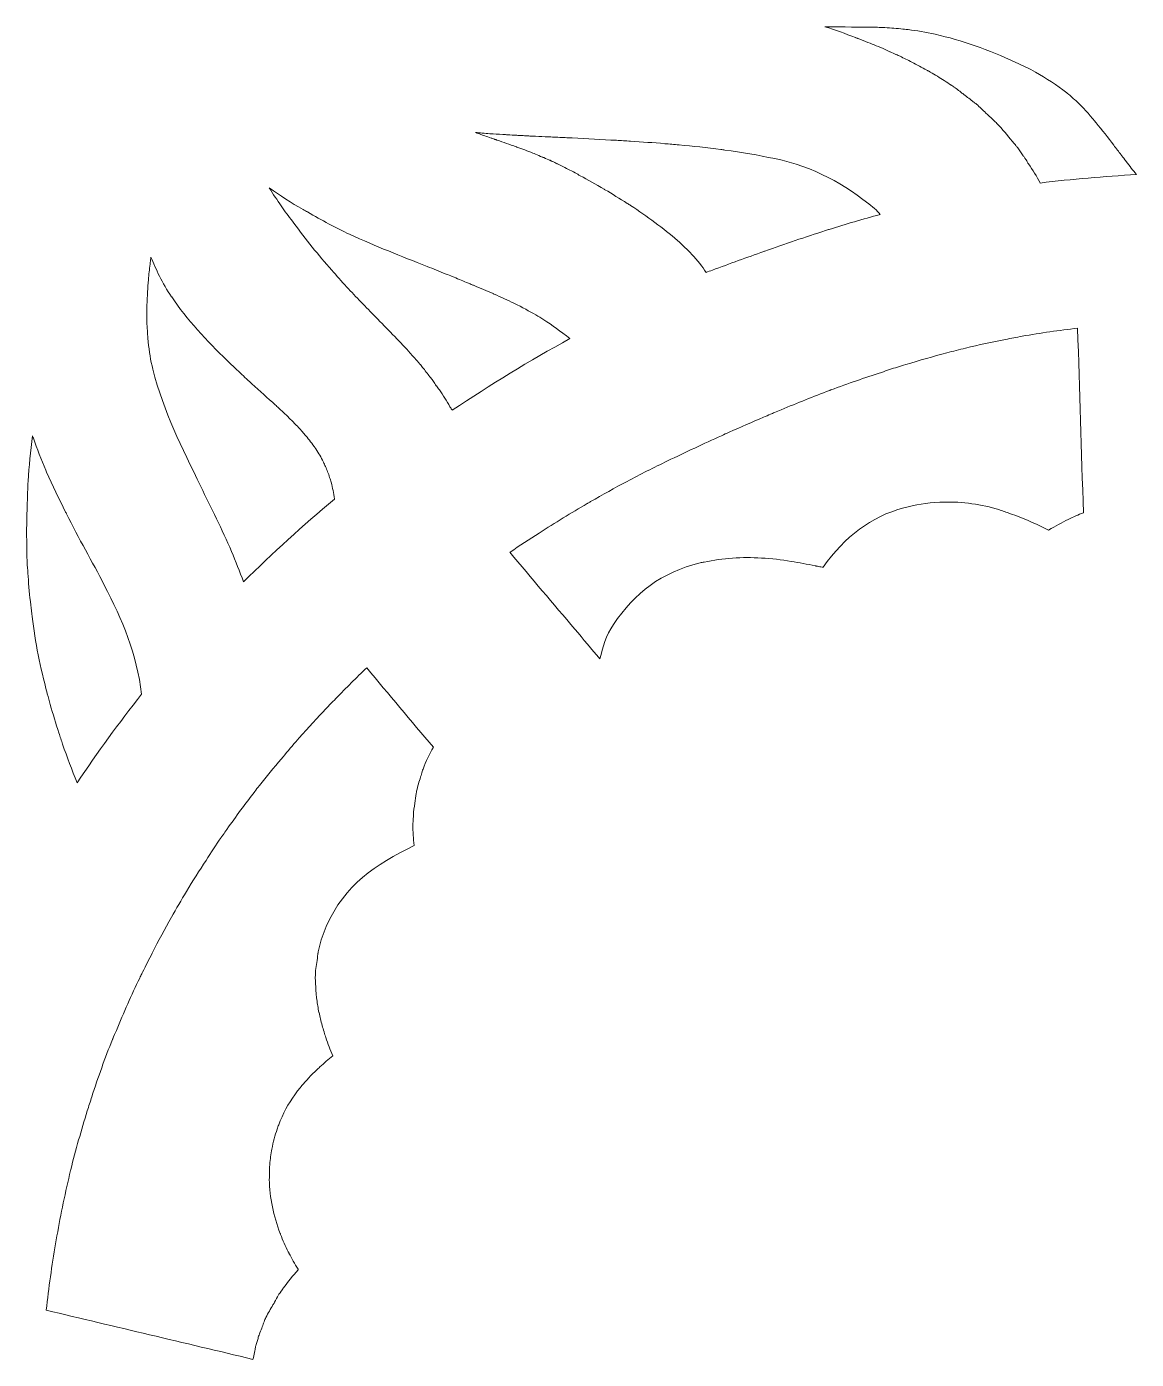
# Model space of a CAD drawing. Header units: millimetres. Extents: x -416 to 1516, y -417 to 43.
# Drawn here: x 776.69 to 790.89, y -105.46 to -88.41 of the extents above; entities that cross this region are included whole.
import ezdxf

# ---------------------------------------------------------------- set-up
doc = ezdxf.new("R2010")
doc.units = ezdxf.units.MM
doc.header["$MEASUREMENT"] = 0
doc.layers.add('Layer 2', color=7, linetype='Continuous')

msp = doc.modelspace()

# ---------------------------------------------------------------- linework, layer by layer
at = {"layer": 'Layer 2', "lineweight": 0}
for points, knots in [([(787.555, -88.413), (787.583, -88.414), (787.613, -88.416), (787.641, -88.417), (787.718, -88.42), (787.796, -88.426), (787.876, -88.434), (787.906, -88.437), (787.937, -88.44), (787.968, -88.444), (788.078, -88.457), (788.191, -88.475), (788.316, -88.504), (788.646, -88.578), (789.002, -88.699), (789.345, -88.863), (789.43, -88.903), (789.516, -88.941), (789.599, -88.988), (789.737, -89.067), (789.871, -89.154), (789.997, -89.252), (790.004, -89.257), (790.011, -89.264), (790.019, -89.27), (790.047, -89.293), (790.075, -89.318), (790.103, -89.344), (790.109, -89.349), (790.115, -89.354), (790.121, -89.359), (790.201, -89.436), (790.28, -89.523), (790.358, -89.617), (790.363, -89.623), (790.368, -89.629), (790.373, -89.635), (790.45, -89.728), (790.526, -89.825), (790.599, -89.922), (790.631, -89.964), (790.663, -90.005), (790.694, -90.046), (790.702, -90.057), (790.71, -90.068), (790.718, -90.079), (790.724, -90.086), (790.73, -90.094), (790.735, -90.101), (790.736, -90.102), (790.737, -90.103), (790.738, -90.105), (790.743, -90.111), (790.748, -90.118), (790.753, -90.124), (790.755, -90.126), (790.757, -90.129), (790.759, -90.131), (790.803, -90.188), (790.846, -90.244), (790.888, -90.295), (790.888, -90.295), (790.889, -90.296), (790.889, -90.296), (790.478, -90.326), (790.067, -90.354), (789.658, -90.407), (789.658, -90.407), (789.658, -90.406), (789.658, -90.406), (789.658, -90.406), (789.658, -90.406), (789.658, -90.406), (789.612, -90.319), (789.561, -90.242), (789.509, -90.163), (789.498, -90.147), (789.489, -90.128), (789.477, -90.111), (789.476, -90.11), (789.476, -90.108), (789.475, -90.107), (789.473, -90.105), (789.472, -90.102), (789.47, -90.1), (789.47, -90.1), (789.47, -90.1), (789.47, -90.1), (789.47, -90.1), (789.47, -90.1), (789.47, -90.1), (789.47, -90.1), (789.47, -90.1), (789.47, -90.1), (789.47, -90.1), (789.47, -90.099), (789.47, -90.099), (789.468, -90.097), (789.466, -90.094), (789.465, -90.092), (789.464, -90.09), (789.463, -90.089), (789.462, -90.088), (789.455, -90.078), (789.448, -90.068), (789.441, -90.058), (789.418, -90.024), (789.395, -89.99), (789.371, -89.958), (789.371, -89.957), (789.37, -89.956), (789.369, -89.955), (789.369, -89.954), (789.368, -89.953), (789.367, -89.952), (789.364, -89.948), (789.361, -89.945), (789.358, -89.941), (789.354, -89.936), (789.349, -89.93), (789.345, -89.925), (789.333, -89.909), (789.319, -89.896), (789.307, -89.881), (789.304, -89.878), (789.302, -89.875), (789.3, -89.873), (789.238, -89.795), (789.175, -89.719), (789.108, -89.648), (789.107, -89.647), (789.106, -89.646), (789.105, -89.645), (789.089, -89.629), (789.072, -89.614), (789.056, -89.598), (789.054, -89.596), (789.052, -89.595), (789.05, -89.593), (789.022, -89.565), (788.992, -89.538), (788.963, -89.511), (788.923, -89.473), (788.885, -89.434), (788.843, -89.399), (788.837, -89.393), (788.83, -89.388), (788.823, -89.383), (788.822, -89.382), (788.82, -89.381), (788.819, -89.38), (788.816, -89.378), (788.814, -89.376), (788.811, -89.374), (788.805, -89.369), (788.798, -89.364), (788.792, -89.359), (788.751, -89.325), (788.708, -89.295), (788.667, -89.263), (788.653, -89.253), (788.642, -89.241), (788.629, -89.232), (788.609, -89.217), (788.589, -89.201), (788.569, -89.187), (788.564, -89.184), (788.559, -89.181), (788.554, -89.178), (788.554, -89.178), (788.554, -89.177), (788.554, -89.177), (788.545, -89.171), (788.535, -89.165), (788.526, -89.159), (788.523, -89.157), (788.521, -89.156), (788.518, -89.154), (788.46, -89.116), (788.402, -89.077), (788.342, -89.041), (788.312, -89.023), (788.282, -89.005), (788.252, -88.987), (788.251, -88.986), (788.249, -88.985), (788.247, -88.984), (788.245, -88.982), (788.242, -88.981), (788.239, -88.979), (788.238, -88.978), (788.236, -88.977), (788.235, -88.977), (788.235, -88.976), (788.235, -88.976), (788.235, -88.976), (788.234, -88.976), (788.234, -88.976), (788.234, -88.976), (788.234, -88.975), (788.233, -88.975), (788.233, -88.975), (788.233, -88.975), (788.233, -88.975), (788.233, -88.975), (788.231, -88.974), (788.229, -88.973), (788.228, -88.972), (788.227, -88.972), (788.226, -88.972), (788.226, -88.971), (788.225, -88.971), (788.224, -88.971), (788.224, -88.97), (788.224, -88.97), (788.224, -88.97), (788.224, -88.97), (788.223, -88.97), (788.222, -88.97), (788.222, -88.969), (788.217, -88.967), (788.212, -88.965), (788.208, -88.962), (788.207, -88.962), (788.206, -88.962), (788.206, -88.961), (788.143, -88.926), (788.08, -88.892), (788.016, -88.859), (787.966, -88.834), (787.915, -88.809), (787.864, -88.785), (787.848, -88.778), (787.831, -88.77), (787.815, -88.763), (787.814, -88.762), (787.814, -88.762), (787.813, -88.762), (787.813, -88.762), (787.813, -88.762), (787.812, -88.762), (787.787, -88.75), (787.762, -88.738), (787.737, -88.727), (787.736, -88.727), (787.736, -88.727), (787.735, -88.726), (787.712, -88.716), (787.689, -88.705), (787.665, -88.694), (787.596, -88.664), (787.525, -88.636), (787.454, -88.608), (787.412, -88.591), (787.369, -88.574), (787.327, -88.558), (787.325, -88.557), (787.324, -88.557), (787.323, -88.556), (787.322, -88.556), (787.321, -88.555), (787.32, -88.555), (787.314, -88.553), (787.309, -88.55), (787.302, -88.548), (787.302, -88.548), (787.302, -88.547), (787.301, -88.547), (787.301, -88.547), (787.301, -88.547), (787.3, -88.547), (787.299, -88.546), (787.298, -88.546), (787.297, -88.546), (787.296, -88.545), (787.295, -88.545), (787.294, -88.544), (787.166, -88.496), (787.036, -88.45), (786.903, -88.406), (787.145, -88.413), (787.349, -88.408), (787.555, -88.413)], [0, 0, 0, 0, 1, 1, 1, 2, 2, 2, 3, 3, 3, 4, 4, 4, 5, 5, 5, 6, 6, 6, 7, 7, 7, 8, 8, 8, 9, 9, 9, 10, 10, 10, 11, 11, 11, 12, 12, 12, 13, 13, 13, 14, 14, 14, 15, 15, 15, 16, 16, 16, 17, 17, 17, 18, 18, 18, 19, 19, 19, 20, 20, 20, 21, 21, 21, 22, 22, 22, 23, 23, 23, 24, 24, 24, 25, 25, 25, 26, 26, 26, 27, 27, 27, 28, 28, 28, 29, 29, 29, 30, 30, 30, 31, 31, 31, 32, 32, 32, 33, 33, 33, 34, 34, 34, 35, 35, 35, 36, 36, 36, 37, 37, 37, 38, 38, 38, 39, 39, 39, 40, 40, 40, 41, 41, 41, 42, 42, 42, 43, 43, 43, 44, 44, 44, 45, 45, 45, 46, 46, 46, 47, 47, 47, 48, 48, 48, 49, 49, 49, 50, 50, 50, 51, 51, 51, 52, 52, 52, 53, 53, 53, 54, 54, 54, 55, 55, 55, 56, 56, 56, 57, 57, 57, 58, 58, 58, 59, 59, 59, 60, 60, 60, 61, 61, 61, 62, 62, 62, 63, 63, 63, 64, 64, 64, 65, 65, 65, 66, 66, 66, 67, 67, 67, 68, 68, 68, 69, 69, 69, 70, 70, 70, 71, 71, 71, 72, 72, 72, 73, 73, 73, 74, 74, 74, 75, 75, 75, 76, 76, 76, 77, 77, 77, 78, 78, 78, 79, 79, 79, 80, 80, 80, 81, 81, 81, 82, 82, 82, 83, 83, 83, 84, 84, 84, 85, 85, 85, 86, 86, 86, 87, 87, 87, 88, 88, 88, 89, 89, 89, 90, 90, 90, 91, 91, 91, 92, 92, 92, 93, 93, 93, 94, 94, 94, 94]), ([(782.615, -89.775), (782.669, -89.778), (782.724, -89.782), (782.78, -89.785), (782.796, -89.787), (782.812, -89.787), (782.828, -89.788), (782.833, -89.789), (782.838, -89.789), (782.843, -89.789), (782.882, -89.792), (782.919, -89.794), (782.956, -89.796), (782.958, -89.796), (782.959, -89.796), (782.961, -89.796), (782.977, -89.797), (782.992, -89.798), (783.007, -89.799), (783.032, -89.8), (783.052, -89.801), (783.075, -89.802), (783.093, -89.803), (783.112, -89.804), (783.128, -89.805), (783.135, -89.805), (783.144, -89.806), (783.15, -89.806), (783.15, -89.806), (783.15, -89.806), (783.15, -89.806), (783.15, -89.806), (783.15, -89.806), (783.15, -89.806), (783.154, -89.807), (783.158, -89.807), (783.162, -89.807), (783.214, -89.81), (783.268, -89.812), (783.321, -89.814), (783.324, -89.815), (783.327, -89.815), (783.33, -89.815), (783.33, -89.815), (783.333, -89.815), (783.333, -89.815), (783.348, -89.816), (783.361, -89.816), (783.376, -89.817), (783.39, -89.817), (783.402, -89.818), (783.416, -89.818), (783.447, -89.82), (783.479, -89.821), (783.509, -89.823), (783.515, -89.823), (783.522, -89.823), (783.529, -89.823), (783.563, -89.825), (783.593, -89.826), (783.622, -89.828), (783.637, -89.828), (783.653, -89.829), (783.666, -89.83), (783.667, -89.83), (783.667, -89.83), (783.667, -89.83), (783.668, -89.83), (783.669, -89.83), (783.67, -89.83), (783.86, -89.84), (784.047, -89.85), (784.234, -89.86), (784.294, -89.864), (784.354, -89.868), (784.415, -89.871), (784.562, -89.88), (784.708, -89.891), (784.853, -89.903), (784.914, -89.908), (784.975, -89.913), (785.036, -89.918), (785.215, -89.935), (785.394, -89.954), (785.572, -89.978), (785.589, -89.98), (785.606, -89.981), (785.623, -89.984), (785.837, -90.013), (786.049, -90.05), (786.26, -90.094), (786.775, -90.203), (787.141, -90.412), (787.537, -90.731), (787.568, -90.756), (787.583, -90.782), (787.61, -90.809), (787.61, -90.809), (787.609, -90.809), (787.609, -90.809), (787.388, -90.868), (787.173, -90.932), (786.959, -90.999), (786.943, -91.004), (786.927, -91.009), (786.912, -91.015), (786.651, -91.098), (786.393, -91.186), (786.133, -91.278), (786.13, -91.279), (786.126, -91.281), (786.122, -91.282), (785.905, -91.359), (785.685, -91.439), (785.463, -91.521), (785.435, -91.531), (785.409, -91.54), (785.382, -91.55), (785.336, -91.474), (785.272, -91.397), (785.2, -91.319), (785.144, -91.26), (785.083, -91.201), (785.015, -91.142), (784.837, -90.985), (784.628, -90.833), (784.416, -90.694), (784.401, -90.685), (784.388, -90.677), (784.374, -90.668), (784.276, -90.605), (784.181, -90.547), (784.088, -90.492), (784.088, -90.491), (784.088, -90.491), (784.087, -90.491), (784.085, -90.49), (784.083, -90.488), (784.08, -90.487), (783.969, -90.421), (783.867, -90.364), (783.772, -90.313), (783.75, -90.301), (783.729, -90.289), (783.708, -90.278), (783.675, -90.26), (783.645, -90.244), (783.615, -90.229), (783.562, -90.202), (783.515, -90.178), (783.476, -90.159), (783.475, -90.158), (783.473, -90.157), (783.472, -90.157), (783.461, -90.152), (783.456, -90.149), (783.447, -90.145), (783.425, -90.134), (783.402, -90.123), (783.387, -90.116), (783.385, -90.115), (783.384, -90.115), (783.383, -90.114), (783.383, -90.114), (783.383, -90.114), (783.382, -90.114), (783.382, -90.114), (783.383, -90.114), (783.383, -90.114), (783.383, -90.114), (783.383, -90.114), (783.383, -90.114), (783.383, -90.114), (783.384, -90.115), (783.384, -90.115), (783.384, -90.115), (783.384, -90.115), (783.384, -90.115), (783.384, -90.115), (783.384, -90.115), (783.384, -90.115), (783.384, -90.115), (783.384, -90.115), (783.384, -90.115), (783.384, -90.115), (783.384, -90.115), (783.384, -90.115), (783.384, -90.115), (783.384, -90.115), (783.384, -90.115), (783.384, -90.115), (783.384, -90.115), (783.385, -90.115), (783.391, -90.118), (783.394, -90.12), (783.397, -90.121), (783.399, -90.122), (783.403, -90.124), (783.403, -90.124), (783.402, -90.123), (783.4, -90.123), (783.398, -90.122), (783.398, -90.122), (783.398, -90.122), (783.398, -90.122), (783.397, -90.121), (783.395, -90.121), (783.394, -90.12), (783.395, -90.12), (783.397, -90.121), (783.397, -90.122), (783.397, -90.122), (783.397, -90.122), (783.397, -90.122), (783.397, -90.121), (783.397, -90.121), (783.396, -90.121), (783.396, -90.121), (783.396, -90.121), (783.396, -90.121), (783.395, -90.121), (783.395, -90.121), (783.395, -90.121), (783.395, -90.121), (783.395, -90.121), (783.395, -90.121), (783.395, -90.121), (783.395, -90.121), (783.395, -90.121), (783.395, -90.12), (783.395, -90.12), (783.395, -90.12), (783.394, -90.12), (783.394, -90.12), (783.394, -90.12), (783.394, -90.12), (783.395, -90.12), (783.395, -90.12), (783.394, -90.12), (783.394, -90.12), (783.394, -90.12), (783.394, -90.12), (783.394, -90.12), (783.394, -90.12), (783.394, -90.12), (783.394, -90.12), (783.394, -90.12), (783.39, -90.118), (783.384, -90.115), (783.381, -90.114), (783.384, -90.115), (783.387, -90.117), (783.391, -90.119), (783.39, -90.118), (783.389, -90.118), (783.388, -90.117), (783.389, -90.118), (783.39, -90.118), (783.391, -90.119), (783.391, -90.119), (783.391, -90.119), (783.391, -90.119), (783.391, -90.119), (783.391, -90.119), (783.391, -90.119), (783.392, -90.119), (783.393, -90.119), (783.393, -90.12), (783.363, -90.106), (783.334, -90.095), (783.304, -90.082), (783.302, -90.081), (783.3, -90.08), (783.298, -90.079), (783.297, -90.079), (783.296, -90.079), (783.295, -90.078), (783.295, -90.078), (783.295, -90.078), (783.294, -90.078), (783.293, -90.077), (783.292, -90.077), (783.291, -90.077), (783.291, -90.076), (783.29, -90.076), (783.29, -90.076), (783.289, -90.076), (783.289, -90.076), (783.288, -90.075), (783.258, -90.063), (783.227, -90.048), (783.198, -90.037), (783.188, -90.033), (783.177, -90.028), (783.167, -90.024), (783.096, -89.995), (783.028, -89.97), (782.961, -89.946), (782.957, -89.944), (782.954, -89.943), (782.951, -89.942), (782.869, -89.913), (782.788, -89.885), (782.706, -89.857), (782.703, -89.856), (782.701, -89.855), (782.698, -89.854), (782.697, -89.854), (782.696, -89.853), (782.695, -89.853), (782.692, -89.852), (782.69, -89.851), (782.687, -89.85), (782.683, -89.849), (782.679, -89.847), (782.675, -89.846), (782.667, -89.843), (782.658, -89.84), (782.65, -89.837), (782.644, -89.835), (782.637, -89.833), (782.631, -89.831), (782.605, -89.821), (782.578, -89.812), (782.551, -89.803), (782.541, -89.8), (782.532, -89.796), (782.521, -89.793), (782.514, -89.79), (782.508, -89.788), (782.5, -89.785), (782.476, -89.777), (782.452, -89.769), (782.431, -89.76), (782.486, -89.765), (782.549, -89.77), (782.615, -89.775)], [0, 0, 0, 0, 1, 1, 1, 2, 2, 2, 3, 3, 3, 4, 4, 4, 5, 5, 5, 6, 6, 6, 7, 7, 7, 8, 8, 8, 9, 9, 9, 10, 10, 10, 11, 11, 11, 12, 12, 12, 13, 13, 13, 14, 14, 14, 15, 15, 15, 16, 16, 16, 17, 17, 17, 18, 18, 18, 19, 19, 19, 20, 20, 20, 21, 21, 21, 22, 22, 22, 23, 23, 23, 24, 24, 24, 25, 25, 25, 26, 26, 26, 27, 27, 27, 28, 28, 28, 29, 29, 29, 30, 30, 30, 31, 31, 31, 32, 32, 32, 33, 33, 33, 34, 34, 34, 35, 35, 35, 36, 36, 36, 37, 37, 37, 38, 38, 38, 39, 39, 39, 40, 40, 40, 41, 41, 41, 42, 42, 42, 43, 43, 43, 44, 44, 44, 45, 45, 45, 46, 46, 46, 47, 47, 47, 48, 48, 48, 49, 49, 49, 50, 50, 50, 51, 51, 51, 52, 52, 52, 53, 53, 53, 54, 54, 54, 55, 55, 55, 56, 56, 56, 57, 57, 57, 58, 58, 58, 59, 59, 59, 60, 60, 60, 61, 61, 61, 62, 62, 62, 63, 63, 63, 64, 64, 64, 65, 65, 65, 66, 66, 66, 67, 67, 67, 68, 68, 68, 69, 69, 69, 70, 70, 70, 71, 71, 71, 72, 72, 72, 73, 73, 73, 74, 74, 74, 75, 75, 75, 76, 76, 76, 77, 77, 77, 78, 78, 78, 79, 79, 79, 80, 80, 80, 81, 81, 81, 82, 82, 82, 83, 83, 83, 84, 84, 84, 85, 85, 85, 86, 86, 86, 87, 87, 87, 88, 88, 88, 89, 89, 89, 90, 90, 90, 91, 91, 91, 92, 92, 92, 93, 93, 93, 94, 94, 94, 95, 95, 95, 96, 96, 96, 97, 97, 97, 98, 98, 98, 99, 99, 99, 100, 100, 100, 101, 101, 101, 102, 102, 102, 103, 103, 103, 104, 104, 104, 105, 105, 105, 106, 106, 106, 107, 107, 107, 108, 108, 108, 109, 109, 109, 110, 110, 110, 111, 111, 111, 112, 112, 112, 112]), ([(780.224, -90.745), (780.244, -90.757), (780.264, -90.766), (780.283, -90.777), (780.462, -90.882), (780.643, -90.981), (780.82, -91.062), (781.165, -91.22), (781.468, -91.337), (781.814, -91.475), (781.889, -91.505), (781.971, -91.537), (782.054, -91.571), (782.08, -91.581), (782.107, -91.592), (782.134, -91.603), (782.194, -91.627), (782.256, -91.653), (782.317, -91.678), (782.325, -91.681), (782.333, -91.684), (782.341, -91.688), (782.357, -91.694), (782.373, -91.701), (782.389, -91.708), (782.395, -91.71), (782.401, -91.713), (782.407, -91.715), (782.492, -91.751), (782.576, -91.786), (782.656, -91.822), (782.658, -91.822), (782.659, -91.823), (782.661, -91.824), (782.663, -91.825), (782.666, -91.826), (782.668, -91.827), (782.668, -91.827), (782.669, -91.827), (782.669, -91.827), (782.76, -91.867), (782.846, -91.907), (782.923, -91.944), (783.033, -91.997), (783.121, -92.046), (783.203, -92.095), (783.237, -92.115), (783.272, -92.134), (783.304, -92.155), (783.413, -92.225), (783.515, -92.301), (783.64, -92.397), (783.121, -92.681), (782.624, -92.987), (782.133, -93.314), (782.125, -93.3), (782.116, -93.288), (782.108, -93.275), (782.107, -93.273), (782.106, -93.272), (782.105, -93.27), (782.061, -93.195), (782.016, -93.122), (781.969, -93.053), (781.957, -93.035), (781.943, -93.019), (781.931, -93.001), (781.931, -93.001), (781.93, -93.001), (781.93, -93.001), (781.918, -92.983), (781.907, -92.962), (781.894, -92.945), (781.883, -92.93), (781.872, -92.914), (781.86, -92.899), (781.846, -92.879), (781.827, -92.86), (781.812, -92.841), (781.812, -92.841), (781.811, -92.84), (781.811, -92.84), (781.795, -92.82), (781.782, -92.798), (781.765, -92.778), (781.752, -92.762), (781.739, -92.746), (781.726, -92.73), (781.722, -92.726), (781.719, -92.722), (781.716, -92.718), (781.708, -92.709), (781.7, -92.7), (781.692, -92.691), (781.66, -92.654), (781.627, -92.616), (781.593, -92.579), (781.59, -92.575), (781.587, -92.571), (781.584, -92.568), (781.581, -92.564), (781.579, -92.561), (781.576, -92.558), (781.449, -92.421), (781.295, -92.266), (781.156, -92.123), (781.03, -91.994), (780.905, -91.866), (780.782, -91.735), (780.717, -91.665), (780.656, -91.591), (780.592, -91.52), (780.421, -91.328), (780.259, -91.128), (780.108, -90.92), (780.06, -90.854), (780.008, -90.793), (779.962, -90.725), (779.957, -90.717), (779.951, -90.708), (779.946, -90.7), (779.894, -90.624), (779.84, -90.549), (779.793, -90.469), (779.929, -90.567), (780.075, -90.659), (780.224, -90.745)], [0, 0, 0, 0, 1, 1, 1, 2, 2, 2, 3, 3, 3, 4, 4, 4, 5, 5, 5, 6, 6, 6, 7, 7, 7, 8, 8, 8, 9, 9, 9, 10, 10, 10, 11, 11, 11, 12, 12, 12, 13, 13, 13, 14, 14, 14, 15, 15, 15, 16, 16, 16, 17, 17, 17, 18, 18, 18, 19, 19, 19, 20, 20, 20, 21, 21, 21, 22, 22, 22, 23, 23, 23, 24, 24, 24, 25, 25, 25, 26, 26, 26, 27, 27, 27, 28, 28, 28, 29, 29, 29, 30, 30, 30, 31, 31, 31, 32, 32, 32, 33, 33, 33, 34, 34, 34, 35, 35, 35, 36, 36, 36, 37, 37, 37, 38, 38, 38, 39, 39, 39, 40, 40, 40, 41, 41, 41, 42, 42, 42, 42]), ([(778.225, -92.127), (778.225, -92.075), (778.226, -92.022), (778.227, -91.969), (778.229, -91.912), (778.231, -91.855), (778.234, -91.798), (778.237, -91.747), (778.24, -91.697), (778.245, -91.647), (778.251, -91.578), (778.258, -91.511), (778.267, -91.444), (778.267, -91.437), (778.268, -91.431), (778.269, -91.424), (778.272, -91.4), (778.274, -91.376), (778.277, -91.353), (778.31, -91.429), (778.348, -91.517), (778.386, -91.597), (778.429, -91.686), (778.484, -91.775), (778.543, -91.864), (778.544, -91.864), (778.544, -91.864), (778.544, -91.864), (778.555, -91.881), (778.566, -91.898), (778.578, -91.915), (778.578, -91.915), (778.578, -91.915), (778.578, -91.915), (778.782, -92.205), (779.052, -92.485), (779.294, -92.717), (779.295, -92.718), (779.296, -92.718), (779.297, -92.719), (779.316, -92.737), (779.333, -92.754), (779.351, -92.771), (779.353, -92.773), (779.354, -92.774), (779.355, -92.775), (779.413, -92.83), (779.469, -92.882), (779.52, -92.929), (779.525, -92.934), (779.531, -92.939), (779.535, -92.943), (779.547, -92.954), (779.558, -92.964), (779.57, -92.974), (779.672, -93.068), (779.772, -93.157), (779.869, -93.245), (779.883, -93.258), (779.898, -93.272), (779.913, -93.285), (779.915, -93.286), (779.917, -93.288), (779.919, -93.29), (779.969, -93.337), (780.018, -93.384), (780.066, -93.431), (780.082, -93.446), (780.097, -93.462), (780.112, -93.478), (780.148, -93.514), (780.182, -93.552), (780.216, -93.589), (780.23, -93.606), (780.245, -93.622), (780.26, -93.639), (780.302, -93.69), (780.343, -93.742), (780.38, -93.796), (780.382, -93.8), (780.385, -93.804), (780.388, -93.808), (780.424, -93.862), (780.456, -93.918), (780.485, -93.976), (780.494, -93.995), (780.502, -94.014), (780.511, -94.033), (780.531, -94.078), (780.549, -94.125), (780.565, -94.174), (780.572, -94.195), (780.579, -94.215), (780.584, -94.236), (780.603, -94.304), (780.618, -94.374), (780.626, -94.449), (780.627, -94.45), (780.627, -94.452), (780.627, -94.453), (780.22, -94.786), (779.839, -95.142), (779.462, -95.508), (779.414, -95.376), (779.363, -95.25), (779.308, -95.12), (779.19, -94.84), (779.046, -94.561), (778.916, -94.29), (778.673, -93.782), (778.445, -93.352), (778.302, -92.788), (778.274, -92.677), (778.256, -92.56), (778.243, -92.44), (778.243, -92.435), (778.241, -92.43), (778.241, -92.425), (778.241, -92.425), (778.241, -92.424), (778.241, -92.424), (778.238, -92.399), (778.238, -92.374), (778.236, -92.349), (778.231, -92.276), (778.226, -92.203), (778.225, -92.13), (778.225, -92.13), (778.225, -92.127), (778.225, -92.127)], [0, 0, 0, 0, 1, 1, 1, 2, 2, 2, 3, 3, 3, 4, 4, 4, 5, 5, 5, 6, 6, 6, 7, 7, 7, 8, 8, 8, 9, 9, 9, 10, 10, 10, 11, 11, 11, 12, 12, 12, 13, 13, 13, 14, 14, 14, 15, 15, 15, 16, 16, 16, 17, 17, 17, 18, 18, 18, 19, 19, 19, 20, 20, 20, 21, 21, 21, 22, 22, 22, 23, 23, 23, 24, 24, 24, 25, 25, 25, 26, 26, 26, 27, 27, 27, 28, 28, 28, 29, 29, 29, 30, 30, 30, 31, 31, 31, 32, 32, 32, 33, 33, 33, 34, 34, 34, 35, 35, 35, 36, 36, 36, 37, 37, 37, 38, 38, 38, 39, 39, 39, 40, 40, 40, 41, 41, 41, 42, 42, 42, 43, 43, 43, 43]), ([(790.211, -94.626), (790.146, -94.649), (790.082, -94.678), (790.016, -94.71), (789.935, -94.75), (789.853, -94.794), (789.766, -94.846), (789.731, -94.829), (789.695, -94.814), (789.661, -94.797), (789.523, -94.73), (789.381, -94.672), (789.237, -94.624), (789.189, -94.607), (789.141, -94.587), (789.093, -94.574), (788.86, -94.51), (788.62, -94.477), (788.374, -94.491), (788.374, -94.491), (788.374, -94.491), (788.374, -94.491), (788.373, -94.491), (788.373, -94.491), (788.373, -94.491), (788.207, -94.5), (788.055, -94.523), (787.913, -94.562), (787.489, -94.677), (787.163, -94.927), (786.879, -95.323), (786.862, -95.32), (786.844, -95.317), (786.826, -95.313), (786.815, -95.311), (786.803, -95.309), (786.791, -95.307), (786.789, -95.306), (786.787, -95.306), (786.785, -95.305), (786.784, -95.305), (786.784, -95.305), (786.783, -95.305), (786.782, -95.305), (786.78, -95.305), (786.778, -95.304), (786.677, -95.283), (786.575, -95.263), (786.471, -95.247), (786.471, -95.247), (786.471, -95.247), (786.471, -95.247), (786.345, -95.227), (786.219, -95.212), (786.092, -95.205), (786.092, -95.205), (786.092, -95.205), (786.091, -95.205), (785.843, -95.189), (785.596, -95.204), (785.359, -95.257), (785.342, -95.261), (785.324, -95.261), (785.307, -95.265), (784.804, -95.391), (784.475, -95.647), (784.196, -96.055), (784.098, -96.198), (784.065, -96.343), (784.024, -96.495), (783.916, -96.369), (783.811, -96.242), (783.704, -96.115), (783.425, -95.788), (783.146, -95.461), (782.872, -95.13), (782.872, -95.13), (782.873, -95.129), (782.874, -95.129), (782.997, -95.045), (783.122, -94.965), (783.246, -94.885), (783.449, -94.754), (783.654, -94.627), (783.86, -94.508), (783.862, -94.506), (783.865, -94.505), (783.867, -94.503), (783.879, -94.496), (783.891, -94.49), (783.903, -94.483), (784.058, -94.394), (784.214, -94.307), (784.371, -94.224), (784.542, -94.133), (784.715, -94.046), (784.887, -93.963), (785.123, -93.849), (785.352, -93.742), (785.578, -93.639), (785.612, -93.624), (785.644, -93.61), (785.678, -93.595), (785.826, -93.529), (785.972, -93.465), (786.117, -93.403), (786.147, -93.39), (786.178, -93.376), (786.208, -93.364), (786.225, -93.357), (786.241, -93.35), (786.257, -93.342), (786.286, -93.331), (786.314, -93.318), (786.343, -93.307), (786.552, -93.22), (786.758, -93.138), (786.961, -93.061), (786.963, -93.06), (786.965, -93.059), (786.967, -93.058), (786.972, -93.057), (786.976, -93.055), (786.98, -93.053), (787.199, -92.971), (787.413, -92.899), (787.626, -92.829), (787.66, -92.818), (787.694, -92.804), (787.728, -92.793), (787.798, -92.771), (787.867, -92.751), (787.937, -92.73), (788.114, -92.676), (788.289, -92.625), (788.463, -92.579), (788.543, -92.558), (788.623, -92.538), (788.703, -92.519), (788.874, -92.478), (789.044, -92.441), (789.214, -92.408), (789.285, -92.395), (789.356, -92.379), (789.427, -92.367), (789.664, -92.325), (789.9, -92.29), (790.136, -92.265), (790.137, -92.265), (790.137, -92.265), (790.137, -92.265), (790.162, -93.052), (790.186, -93.839), (790.211, -94.626)], [0, 0, 0, 0, 1, 1, 1, 2, 2, 2, 3, 3, 3, 4, 4, 4, 5, 5, 5, 6, 6, 6, 7, 7, 7, 8, 8, 8, 9, 9, 9, 10, 10, 10, 11, 11, 11, 12, 12, 12, 13, 13, 13, 14, 14, 14, 15, 15, 15, 16, 16, 16, 17, 17, 17, 18, 18, 18, 19, 19, 19, 20, 20, 20, 21, 21, 21, 22, 22, 22, 23, 23, 23, 24, 24, 24, 25, 25, 25, 26, 26, 26, 27, 27, 27, 28, 28, 28, 29, 29, 29, 30, 30, 30, 31, 31, 31, 32, 32, 32, 33, 33, 33, 34, 34, 34, 35, 35, 35, 36, 36, 36, 37, 37, 37, 38, 38, 38, 39, 39, 39, 40, 40, 40, 41, 41, 41, 42, 42, 42, 43, 43, 43, 44, 44, 44, 45, 45, 45, 46, 46, 46, 47, 47, 47, 48, 48, 48, 49, 49, 49, 50, 50, 50, 51, 51, 51, 51]), ([(776.836, -96.444), (776.803, -96.281), (776.778, -96.117), (776.757, -95.953), (776.75, -95.904), (776.745, -95.856), (776.74, -95.807), (776.726, -95.685), (776.714, -95.562), (776.706, -95.439), (776.706, -95.438), (776.706, -95.438), (776.706, -95.437), (776.703, -95.389), (776.699, -95.341), (776.696, -95.292), (776.689, -95.153), (776.688, -95.013), (776.687, -94.872), (776.688, -94.748), (776.691, -94.623), (776.695, -94.498), (776.699, -94.406), (776.7, -94.315), (776.706, -94.221), (776.719, -94.031), (776.738, -93.838), (776.763, -93.642), (776.766, -93.652), (776.771, -93.662), (776.774, -93.672), (776.821, -93.808), (776.874, -93.945), (776.933, -94.081), (776.936, -94.089), (776.94, -94.097), (776.943, -94.105), (777.019, -94.278), (777.101, -94.45), (777.186, -94.617), (777.19, -94.624), (777.193, -94.631), (777.197, -94.638), (777.277, -94.796), (777.359, -94.952), (777.439, -95.099), (777.523, -95.253), (777.604, -95.402), (777.681, -95.55), (777.911, -95.995), (778.096, -96.43), (778.159, -96.948), (777.868, -97.313), (777.594, -97.691), (777.334, -98.08), (777.266, -97.915), (777.205, -97.751), (777.148, -97.588), (777.132, -97.539), (777.116, -97.491), (777.1, -97.442), (777.06, -97.321), (777.024, -97.2), (776.99, -97.079), (776.977, -97.034), (776.964, -96.989), (776.952, -96.944), (776.951, -96.941), (776.95, -96.937), (776.949, -96.934), (776.907, -96.771), (776.868, -96.608), (776.836, -96.445), (776.836, -96.445), (776.836, -96.445), (776.836, -96.444)], [0, 0, 0, 0, 1, 1, 1, 2, 2, 2, 3, 3, 3, 4, 4, 4, 5, 5, 5, 6, 6, 6, 7, 7, 7, 8, 8, 8, 9, 9, 9, 10, 10, 10, 11, 11, 11, 12, 12, 12, 13, 13, 13, 14, 14, 14, 15, 15, 15, 16, 16, 16, 17, 17, 17, 18, 18, 18, 19, 19, 19, 20, 20, 20, 21, 21, 21, 22, 22, 22, 23, 23, 23, 24, 24, 24, 25, 25, 25, 25]), ([(778.172, -100.502), (778.212, -100.42), (778.254, -100.34), (778.295, -100.258), (778.374, -100.103), (778.456, -99.951), (778.54, -99.801), (778.603, -99.69), (778.666, -99.58), (778.731, -99.472), (778.813, -99.336), (778.898, -99.204), (778.984, -99.073), (779.047, -98.975), (779.11, -98.875), (779.176, -98.78), (779.184, -98.768), (779.192, -98.756), (779.201, -98.745), (779.217, -98.722), (779.233, -98.699), (779.25, -98.676), (779.366, -98.511), (779.485, -98.349), (779.607, -98.19), (779.626, -98.167), (779.644, -98.144), (779.663, -98.12), (779.664, -98.119), (779.665, -98.117), (779.666, -98.116), (779.757, -98), (779.851, -97.888), (779.945, -97.776), (780.007, -97.702), (780.069, -97.628), (780.132, -97.555), (780.247, -97.423), (780.365, -97.294), (780.485, -97.168), (780.538, -97.111), (780.592, -97.056), (780.646, -97), (780.776, -96.867), (780.906, -96.735), (781.04, -96.609), (781.04, -96.609), (781.04, -96.608), (781.04, -96.608), (781.322, -96.949), (781.605, -97.288), (781.892, -97.625), (781.84, -97.714), (781.797, -97.807), (781.76, -97.904), (781.76, -97.904), (781.76, -97.904), (781.76, -97.904), (781.756, -97.915), (781.753, -97.925), (781.749, -97.936), (781.749, -97.936), (781.749, -97.937), (781.749, -97.938), (781.749, -97.938), (781.749, -97.938), (781.749, -97.938), (781.741, -97.96), (781.737, -97.983), (781.729, -98.006), (781.711, -98.065), (781.691, -98.125), (781.678, -98.186), (781.676, -98.196), (781.674, -98.207), (781.672, -98.217), (781.664, -98.258), (781.66, -98.3), (781.655, -98.341), (781.647, -98.392), (781.64, -98.442), (781.637, -98.494), (781.636, -98.508), (781.636, -98.523), (781.635, -98.537), (781.634, -98.548), (781.633, -98.56), (781.633, -98.571), (781.633, -98.574), (781.633, -98.577), (781.633, -98.581), (781.633, -98.593), (781.63, -98.604), (781.63, -98.617), (781.63, -98.705), (781.636, -98.794), (781.648, -98.883), (781.144, -99.131), (780.761, -99.378), (780.521, -99.919), (780.521, -99.919), (780.521, -99.919), (780.521, -99.919), (780.481, -100.01), (780.453, -100.102), (780.431, -100.194), (780.431, -100.194), (780.431, -100.194), (780.431, -100.194), (780.425, -100.216), (780.42, -100.239), (780.416, -100.261), (780.416, -100.261), (780.416, -100.262), (780.415, -100.262), (780.411, -100.283), (780.41, -100.305), (780.408, -100.326), (780.397, -100.396), (780.384, -100.466), (780.382, -100.537), (780.382, -100.537), (780.382, -100.537), (780.382, -100.538), (780.382, -100.538), (780.382, -100.539), (780.382, -100.539), (780.38, -100.589), (780.385, -100.639), (780.388, -100.689), (780.389, -100.715), (780.388, -100.741), (780.391, -100.768), (780.391, -100.771), (780.391, -100.774), (780.391, -100.777), (780.391, -100.777), (780.391, -100.778), (780.391, -100.778), (780.393, -100.803), (780.397, -100.827), (780.401, -100.852), (780.401, -100.852), (780.401, -100.852), (780.401, -100.853), (780.408, -100.908), (780.417, -100.963), (780.428, -101.018), (780.429, -101.019), (780.429, -101.02), (780.429, -101.021), (780.435, -101.048), (780.441, -101.075), (780.447, -101.101), (780.447, -101.102), (780.447, -101.102), (780.447, -101.102), (780.461, -101.157), (780.476, -101.212), (780.494, -101.267), (780.494, -101.268), (780.494, -101.27), (780.495, -101.271), (780.502, -101.294), (780.508, -101.317), (780.516, -101.34), (780.516, -101.34), (780.516, -101.34), (780.516, -101.34), (780.543, -101.418), (780.572, -101.496), (780.604, -101.573), (780.547, -101.62), (780.493, -101.667), (780.441, -101.715), (780.426, -101.729), (780.411, -101.743), (780.396, -101.758), (780.36, -101.792), (780.325, -101.827), (780.292, -101.862), (780.276, -101.879), (780.26, -101.896), (780.245, -101.913), (780.214, -101.949), (780.184, -101.985), (780.155, -102.023), (780.143, -102.038), (780.13, -102.054), (780.118, -102.071), (780.035, -102.187), (779.966, -102.314), (779.913, -102.456), (779.906, -102.475), (779.9, -102.493), (779.893, -102.512), (779.867, -102.592), (779.843, -102.675), (779.825, -102.766), (779.813, -102.832), (779.804, -102.897), (779.799, -102.963), (779.799, -102.963), (779.799, -102.963), (779.799, -102.963), (779.795, -103.013), (779.795, -103.061), (779.794, -103.11), (779.794, -103.113), (779.794, -103.115), (779.794, -103.118), (779.794, -103.13), (779.793, -103.142), (779.793, -103.154), (779.793, -103.154), (779.793, -103.154), (779.793, -103.154), (779.797, -103.391), (779.847, -103.622), (779.932, -103.845), (779.933, -103.85), (779.935, -103.854), (779.936, -103.858), (779.966, -103.934), (779.999, -104.009), (780.036, -104.083), (780.037, -104.084), (780.037, -104.085), (780.038, -104.086), (780.04, -104.09), (780.042, -104.094), (780.043, -104.097), (780.044, -104.098), (780.044, -104.098), (780.044, -104.098), (780.08, -104.168), (780.119, -104.237), (780.161, -104.304), (780.162, -104.306), (780.163, -104.308), (780.164, -104.309), (780.164, -104.309), (780.164, -104.309), (780.164, -104.309), (780.163, -104.31), (780.163, -104.311), (780.162, -104.312), (780.093, -104.388), (780.031, -104.466), (779.972, -104.546), (779.962, -104.56), (779.952, -104.575), (779.942, -104.589), (779.942, -104.59), (779.941, -104.59), (779.941, -104.591), (779.94, -104.591), (779.94, -104.592), (779.94, -104.593), (779.939, -104.594), (779.938, -104.595), (779.937, -104.596), (779.936, -104.597), (779.935, -104.598), (779.935, -104.6), (779.935, -104.6), (779.935, -104.6), (779.935, -104.6), (779.926, -104.611), (779.918, -104.622), (779.911, -104.633), (779.891, -104.663), (779.877, -104.695), (779.859, -104.726), (779.858, -104.727), (779.858, -104.728), (779.858, -104.728), (779.851, -104.739), (779.846, -104.75), (779.84, -104.76), (779.81, -104.813), (779.776, -104.865), (779.75, -104.92), (779.742, -104.938), (779.733, -104.957), (779.725, -104.976), (779.716, -104.997), (779.711, -105.02), (779.703, -105.041), (779.693, -105.066), (779.68, -105.091), (779.671, -105.116), (779.664, -105.136), (779.658, -105.156), (779.652, -105.175), (779.646, -105.193), (779.644, -105.212), (779.639, -105.229), (779.634, -105.247), (779.625, -105.264), (779.621, -105.282), (779.617, -105.298), (779.614, -105.314), (779.61, -105.331), (779.608, -105.343), (779.607, -105.357), (779.605, -105.37), (779.599, -105.399), (779.589, -105.427), (779.584, -105.457), (778.702, -105.247), (777.821, -105.038), (776.939, -104.828), (776.939, -104.827), (776.939, -104.827), (776.939, -104.827), (776.939, -104.827), (776.939, -104.827), (776.939, -104.827), (776.97, -104.54), (777.01, -104.258), (777.058, -103.978), (777.063, -103.945), (777.069, -103.911), (777.075, -103.878), (777.125, -103.595), (777.183, -103.314), (777.25, -103.039), (777.251, -103.035), (777.252, -103.032), (777.252, -103.029), (777.315, -102.774), (777.387, -102.525), (777.464, -102.278), (777.483, -102.218), (777.502, -102.157), (777.521, -102.098), (777.603, -101.849), (777.689, -101.603), (777.786, -101.363), (777.786, -101.363), (777.786, -101.363), (777.786, -101.363), (777.787, -101.36), (777.788, -101.358), (777.789, -101.356), (777.804, -101.319), (777.821, -101.284), (777.836, -101.248), (777.93, -101.02), (778.029, -100.796), (778.134, -100.578), (778.143, -100.56), (778.152, -100.542), (778.16, -100.525), (778.164, -100.517), (778.168, -100.51), (778.172, -100.502)], [0, 0, 0, 0, 1, 1, 1, 2, 2, 2, 3, 3, 3, 4, 4, 4, 5, 5, 5, 6, 6, 6, 7, 7, 7, 8, 8, 8, 9, 9, 9, 10, 10, 10, 11, 11, 11, 12, 12, 12, 13, 13, 13, 14, 14, 14, 15, 15, 15, 16, 16, 16, 17, 17, 17, 18, 18, 18, 19, 19, 19, 20, 20, 20, 21, 21, 21, 22, 22, 22, 23, 23, 23, 24, 24, 24, 25, 25, 25, 26, 26, 26, 27, 27, 27, 28, 28, 28, 29, 29, 29, 30, 30, 30, 31, 31, 31, 32, 32, 32, 33, 33, 33, 34, 34, 34, 35, 35, 35, 36, 36, 36, 37, 37, 37, 38, 38, 38, 39, 39, 39, 40, 40, 40, 41, 41, 41, 42, 42, 42, 43, 43, 43, 44, 44, 44, 45, 45, 45, 46, 46, 46, 47, 47, 47, 48, 48, 48, 49, 49, 49, 50, 50, 50, 51, 51, 51, 52, 52, 52, 53, 53, 53, 54, 54, 54, 55, 55, 55, 56, 56, 56, 57, 57, 57, 58, 58, 58, 59, 59, 59, 60, 60, 60, 61, 61, 61, 62, 62, 62, 63, 63, 63, 64, 64, 64, 65, 65, 65, 66, 66, 66, 67, 67, 67, 68, 68, 68, 69, 69, 69, 70, 70, 70, 71, 71, 71, 72, 72, 72, 73, 73, 73, 74, 74, 74, 75, 75, 75, 76, 76, 76, 77, 77, 77, 78, 78, 78, 79, 79, 79, 80, 80, 80, 81, 81, 81, 82, 82, 82, 83, 83, 83, 84, 84, 84, 85, 85, 85, 86, 86, 86, 87, 87, 87, 88, 88, 88, 89, 89, 89, 90, 90, 90, 91, 91, 91, 92, 92, 92, 93, 93, 93, 94, 94, 94, 95, 95, 95, 96, 96, 96, 97, 97, 97, 98, 98, 98, 99, 99, 99, 100, 100, 100, 101, 101, 101, 102, 102, 102, 103, 103, 103, 104, 104, 104, 105, 105, 105, 106, 106, 106, 107, 107, 107, 108, 108, 108, 109, 109, 109, 110, 110, 110, 111, 111, 111, 112, 112, 112, 113, 113, 113, 114, 114, 114, 115, 115, 115, 116, 116, 116, 117, 117, 117, 118, 118, 118, 119, 119, 119, 119])]:
    msp.add_open_spline(points, degree=3, knots=knots, dxfattribs=at)

doc.saveas('drawing.dxf')
